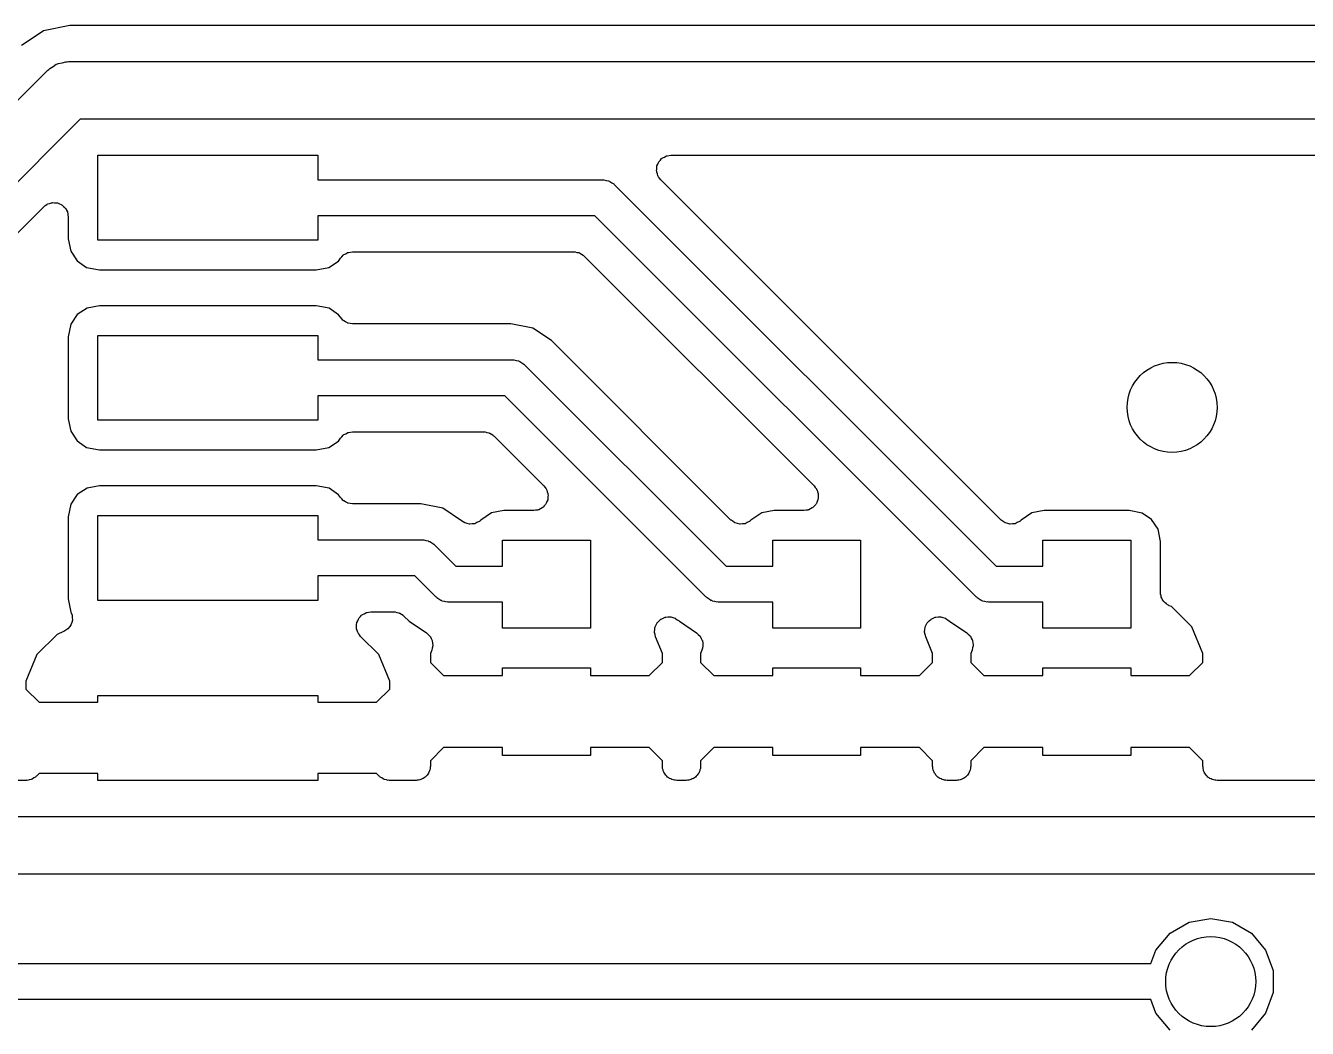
# Model space of a CAD drawing. Extents: x 25.3 to 49.5, y -85 to -25.3.
# Drawn here: x 31.17 to 40.21, y -55.26 to -48.19 of the extents above; entities that cross this region are included whole.
import ezdxf

# ---------------------------------------------------------------- set-up
doc = ezdxf.new("R2010")
doc.units = 0
doc.header["$MEASUREMENT"] = 0
doc.layers.add('BLACK', color=7, linetype='CONTINUOUS')

msp = doc.modelspace()

# ---------------------------------------------------------------- linework, layer by layer
at = {"layer": 'Black'}
for p, q in [((31.297, -48.2251), (31.2232, -48.2745)), ((31.4812, -48.1885), (31.297, -48.2251)), ((41.0792, -48.1885), (31.4812, -48.1885)), ((31.2232, -48.2745), (31.1408, -48.3295)), ((28.1586, -51.6709), (31.3275, -48.502)), ((31.3275, -48.502), (31.3348, -48.4969)), ((31.3348, -48.4969), (31.3406, -48.49)), ((31.3406, -48.49), (31.3636, -48.4768)), ((31.3636, -48.4768), (31.3853, -48.4615)), ((31.3853, -48.4615), (31.394, -48.4592)), ((31.394, -48.4592), (31.4017, -48.4548)), ((31.4017, -48.4548), (31.4279, -48.4501)), ((31.4279, -48.4501), (31.4535, -48.4433)), ((31.4535, -48.4433), (31.4624, -48.4441)), ((31.4624, -48.4441), (31.4712, -48.4425)), ((31.4712, -48.4425), (41.0892, -48.4425)), ((31.5554, -48.8489), (28.5055, -51.8988)), ((41.005, -48.8489), (31.5554, -48.8489)), ((31.6802, -49.7027), (31.6802, -49.1033)), ((31.6802, -49.1033), (33.2296, -49.1033)), ((33.2296, -49.1033), (33.2296, -49.276)), ((35.6273, -49.1662), (35.6318, -49.1537)), ((35.6318, -49.1537), (35.6347, -49.1503)), ((35.6347, -49.1503), (35.6366, -49.1462)), ((35.6366, -49.1462), (35.646, -49.1368)), ((35.646, -49.1368), (35.6545, -49.1267)), ((35.6545, -49.1267), (35.6584, -49.1244)), ((35.6584, -49.1244), (35.6615, -49.1213)), ((35.6615, -49.1213), (35.6736, -49.1157)), ((35.6736, -49.1157), (35.685, -49.109)), ((35.685, -49.109), (35.6895, -49.1082)), ((35.6895, -49.1082), (35.6935, -49.1064)), ((35.6935, -49.1064), (35.7067, -49.1052)), ((35.7067, -49.1052), (35.7198, -49.1029)), ((35.7198, -49.1029), (40.8577, -49.1029)), ((35.6186, -49.2134), (35.6197, -49.2001)), ((35.6197, -49.2177), (35.6186, -49.2134)), ((35.6197, -49.1869), (35.6213, -49.1827)), ((35.6197, -49.2001), (35.6197, -49.1869)), ((35.6197, -49.2221), (35.6197, -49.2177)), ((35.6243, -49.2346), (35.6197, -49.2221)), ((35.6213, -49.1827), (35.6217, -49.1782)), ((35.6217, -49.1782), (35.6273, -49.1662)), ((35.6277, -49.2474), (35.6243, -49.2346)), ((35.6303, -49.2511), (35.6277, -49.2474)), ((35.6318, -49.2553), (35.6303, -49.2511)), ((33.2296, -49.276), (35.2358, -49.276)), ((35.2358, -49.276), (35.2413, -49.277)), ((35.2413, -49.277), (35.2469, -49.2765)), ((35.2469, -49.2765), (35.2629, -49.2808)), ((35.2629, -49.2808), (35.2792, -49.2837)), ((35.2792, -49.2837), (35.2841, -49.2865)), ((35.2841, -49.2865), (35.2895, -49.2879)), ((35.2895, -49.2879), (35.3031, -49.2974)), ((35.3031, -49.2974), (35.3174, -49.3057)), ((35.3174, -49.3057), (35.321, -49.31)), ((35.321, -49.31), (35.3256, -49.3132)), ((35.3256, -49.3132), (38.0138, -52.0014)), ((35.6403, -49.2655), (35.6318, -49.2553)), ((35.648, -49.2763), (35.6403, -49.2655)), ((38.0477, -51.6761), (35.648, -49.2763)), ((28.7637, -51.9998), (31.2976, -49.4659)), ((31.2976, -49.4659), (31.3085, -49.4583)), ((31.3085, -49.4583), (31.3186, -49.4497)), ((31.3186, -49.4497), (31.3228, -49.4482)), ((31.3228, -49.4482), (31.3265, -49.4457)), ((31.3265, -49.4457), (31.3393, -49.4422)), ((31.3393, -49.4422), (31.3518, -49.4377)), ((31.3518, -49.4377), (31.3563, -49.4377)), ((31.3563, -49.4377), (31.3606, -49.4365)), ((31.3606, -49.4365), (31.3738, -49.4377)), ((31.3738, -49.4377), (31.3871, -49.4377)), ((31.3871, -49.4377), (31.3913, -49.4392)), ((31.3913, -49.4392), (31.3957, -49.4396)), ((31.3957, -49.4396), (31.4078, -49.4452)), ((31.4078, -49.4452), (31.4202, -49.4497)), ((31.4202, -49.4497), (31.4237, -49.4526)), ((31.4237, -49.4526), (31.4277, -49.4545)), ((31.4277, -49.4545), (31.4371, -49.4639)), ((31.4371, -49.4639), (31.4473, -49.4724)), ((31.4473, -49.4724), (31.4495, -49.4763)), ((31.4495, -49.4763), (31.4527, -49.4795)), ((31.4527, -49.4795), (31.4583, -49.4915)), ((31.4583, -49.4915), (31.4649, -49.503)), ((31.4649, -49.503), (31.4657, -49.5074)), ((31.4657, -49.5074), (31.4676, -49.5114)), ((31.4676, -49.5114), (31.4687, -49.5247)), ((31.4687, -49.5247), (31.471, -49.5377)), ((31.471, -49.5377), (31.471, -49.693)), ((35.1832, -49.53), (33.2296, -49.53)), ((33.2296, -49.53), (33.2296, -49.7027)), ((37.8714, -52.2182), (35.1832, -49.53)), ((31.471, -49.693), (31.4879, -49.7799)), ((33.2296, -49.7027), (31.6802, -49.7027)), ((31.4879, -49.7799), (31.5328, -49.8483)), ((33.4268, -49.7972), (33.439, -49.7901)), ((33.439, -49.7901), (33.4426, -49.7895)), ((33.4426, -49.7895), (33.4458, -49.7879)), ((33.4458, -49.7879), (33.4599, -49.7865)), ((33.4599, -49.7865), (33.4738, -49.784)), ((33.4738, -49.784), (35.0359, -49.784)), ((35.0359, -49.784), (35.0403, -49.7848)), ((35.0403, -49.7848), (35.0448, -49.7844)), ((35.0448, -49.7844), (35.0576, -49.7878)), ((35.0576, -49.7878), (35.0706, -49.7901)), ((35.0706, -49.7901), (35.0745, -49.7924)), ((35.0745, -49.7924), (35.0788, -49.7935)), ((35.0788, -49.7935), (35.0897, -49.8011)), ((31.5328, -49.8483), (31.6003, -49.8939)), ((33.3068, -49.895), (33.3752, -49.8501)), ((33.3752, -49.8501), (33.3896, -49.8288)), ((33.3896, -49.8288), (33.3994, -49.8186)), ((33.3994, -49.8186), (33.4085, -49.8078)), ((33.4085, -49.8078), (33.4116, -49.806)), ((33.4116, -49.806), (33.4141, -49.8034)), ((33.4141, -49.8034), (33.4268, -49.7972)), ((35.0897, -49.8011), (35.1012, -49.8078)), ((35.1012, -49.8078), (35.1041, -49.8112)), ((35.1041, -49.8112), (35.1077, -49.8138)), ((35.1077, -49.8138), (36.7299, -51.4359)), ((31.6003, -49.8939), (31.6903, -49.9119)), ((31.6903, -49.9119), (33.2198, -49.9119)), ((33.2198, -49.9119), (33.3068, -49.895)), ((31.5346, -50.2259), (31.4891, -50.2934)), ((31.603, -50.181), (31.5346, -50.2259)), ((31.69, -50.1641), (31.603, -50.181)), ((33.2195, -50.1641), (31.69, -50.1641)), ((33.3095, -50.1821), (33.2195, -50.1641)), ((33.377, -50.2277), (33.3095, -50.1821)), ((33.3891, -50.2462), (33.377, -50.2277)), ((33.3992, -50.2569), (33.3891, -50.2462)), ((31.4891, -50.2934), (31.471, -50.3834)), ((33.4087, -50.2682), (33.3992, -50.2569)), ((33.4113, -50.2697), (33.4087, -50.2682)), ((33.4133, -50.2719), (33.4113, -50.2697)), ((33.4265, -50.2785), (33.4133, -50.2719)), ((33.4393, -50.2859), (33.4265, -50.2785)), ((33.4422, -50.2864), (33.4393, -50.2859)), ((33.4448, -50.2877), (33.4422, -50.2864)), ((33.4595, -50.2894), (33.4448, -50.2877)), ((33.474, -50.292), (33.4595, -50.2894)), ((34.5908, -50.292), (33.474, -50.292)), ((34.7458, -50.3228), (34.5908, -50.292)), ((34.8773, -50.4107), (34.7458, -50.3228)), ((31.471, -50.3834), (31.471, -50.963)), ((31.6802, -50.9727), (31.6802, -50.3733)), ((31.6802, -50.3733), (33.2296, -50.3733)), ((33.2296, -50.3733), (33.2296, -50.546)), ((36.1427, -51.6761), (34.8773, -50.4107)), ((33.2296, -50.546), (34.6008, -50.546)), ((34.6008, -50.546), (34.6063, -50.547)), ((34.6063, -50.547), (34.6119, -50.5465)), ((34.6119, -50.5465), (34.6279, -50.5508)), ((34.6279, -50.5508), (34.6442, -50.5537)), ((34.6442, -50.5537), (34.6491, -50.5565)), ((34.6491, -50.5565), (34.6545, -50.5579)), ((34.6545, -50.5579), (34.6681, -50.5674)), ((34.6681, -50.5674), (34.6824, -50.5757)), ((34.6824, -50.5757), (34.686, -50.58)), ((34.686, -50.58), (34.6906, -50.5832)), ((34.6906, -50.5832), (36.1088, -52.0014)), ((34.5482, -50.8), (33.2296, -50.8)), ((33.2296, -50.8), (33.2296, -50.9727)), ((35.9664, -52.2182), (34.5482, -50.8)), ((31.471, -50.963), (31.4879, -51.0499)), ((31.4879, -51.0499), (31.5328, -51.1183)), ((33.2296, -50.9727), (31.6802, -50.9727)), ((33.4268, -51.0672), (33.439, -51.0601)), ((33.439, -51.0601), (33.4426, -51.0595)), ((33.4426, -51.0595), (33.4458, -51.0579)), ((33.4458, -51.0579), (33.4599, -51.0565)), ((33.4599, -51.0565), (33.4738, -51.054)), ((33.4738, -51.054), (34.4009, -51.054)), ((34.4009, -51.054), (34.4053, -51.0548)), ((34.4053, -51.0548), (34.4098, -51.0544)), ((34.4098, -51.0544), (34.4226, -51.0578)), ((34.4226, -51.0578), (34.4356, -51.0601)), ((34.4356, -51.0601), (34.4395, -51.0624)), ((31.5328, -51.1183), (31.6003, -51.1638)), ((33.3068, -51.165), (33.3752, -51.1201)), ((33.3752, -51.1201), (33.3896, -51.0988)), ((33.3896, -51.0988), (33.3994, -51.0886)), ((33.3994, -51.0886), (33.4085, -51.0778)), ((33.4085, -51.0778), (33.4116, -51.076)), ((33.4116, -51.076), (33.4141, -51.0734)), ((33.4141, -51.0734), (33.4268, -51.0672)), ((34.4395, -51.0624), (34.4438, -51.0635)), ((34.4438, -51.0635), (34.4547, -51.0711)), ((34.4547, -51.0711), (34.4662, -51.0778)), ((34.4662, -51.0778), (34.4691, -51.0812)), ((34.4691, -51.0812), (34.4727, -51.0838)), ((34.4727, -51.0838), (34.8249, -51.4359)), ((31.6003, -51.1638), (31.6903, -51.1819)), ((31.6903, -51.1819), (33.2198, -51.1819)), ((33.2198, -51.1819), (33.3068, -51.165)), ((31.5346, -51.4959), (31.4891, -51.5634)), ((31.603, -51.451), (31.5346, -51.4959)), ((31.69, -51.4341), (31.603, -51.451)), ((33.2195, -51.4341), (31.69, -51.4341)), ((33.3095, -51.4521), (33.2195, -51.4341)), ((33.377, -51.4977), (33.3095, -51.4521)), ((33.3891, -51.5162), (33.377, -51.4977)), ((34.8249, -51.4359), (34.8325, -51.4468)), ((34.8325, -51.4468), (34.8411, -51.457)), ((34.8411, -51.457), (34.8426, -51.4612)), ((34.8426, -51.4612), (34.8451, -51.4648)), ((34.8451, -51.4648), (34.8486, -51.4777)), ((34.8486, -51.4777), (34.8531, -51.4901)), ((34.8531, -51.4901), (34.8531, -51.4946)), ((34.8531, -51.4946), (34.8543, -51.4989)), ((34.8543, -51.4989), (34.8531, -51.5121)), ((34.8531, -51.5121), (34.8531, -51.5254)), ((36.7299, -51.4359), (36.7375, -51.4468)), ((36.7375, -51.4468), (36.7461, -51.457)), ((36.7461, -51.457), (36.7476, -51.4612)), ((36.7476, -51.4612), (36.7501, -51.4648)), ((36.7501, -51.4648), (36.7536, -51.4777)), ((36.7536, -51.4777), (36.7581, -51.4901)), ((36.7581, -51.4901), (36.7581, -51.4946)), ((36.7581, -51.4946), (36.7593, -51.4989)), ((36.7593, -51.4989), (36.7581, -51.5121)), ((36.7581, -51.5121), (36.7581, -51.5254)), ((31.4891, -51.5634), (31.471, -51.6534)), ((33.3992, -51.5269), (33.3891, -51.5162)), ((33.4087, -51.5382), (33.3992, -51.5269)), ((33.4113, -51.5397), (33.4087, -51.5382)), ((33.4133, -51.5419), (33.4113, -51.5397)), ((33.4265, -51.5485), (33.4133, -51.5419)), ((33.4393, -51.5559), (33.4265, -51.5485)), ((33.4422, -51.5564), (33.4393, -51.5559)), ((33.4448, -51.5577), (33.4422, -51.5564)), ((33.4595, -51.5594), (33.4448, -51.5577)), ((33.474, -51.562), (33.4595, -51.5594)), ((33.9558, -51.562), (33.474, -51.562)), ((34.1108, -51.5928), (33.9558, -51.562)), ((34.2506, -51.6862), (34.1108, -51.5928)), ((34.7834, -51.604), (34.7794, -51.6059)), ((34.7878, -51.6032), (34.7834, -51.604)), ((34.7993, -51.5966), (34.7878, -51.6032)), ((34.8113, -51.591), (34.7993, -51.5966)), ((34.8145, -51.5878), (34.8113, -51.591)), ((34.8184, -51.5856), (34.8145, -51.5878)), ((34.8269, -51.5754), (34.8184, -51.5856)), ((34.8363, -51.566), (34.8269, -51.5754)), ((34.8382, -51.562), (34.8363, -51.566)), ((34.8411, -51.5586), (34.8382, -51.562)), ((34.8456, -51.5461), (34.8411, -51.5586)), ((34.8512, -51.5341), (34.8456, -51.5461)), ((34.8516, -51.5296), (34.8512, -51.5341)), ((34.8531, -51.5254), (34.8516, -51.5296)), ((36.6884, -51.604), (36.6844, -51.6059)), ((36.6928, -51.6032), (36.6884, -51.604)), ((36.7043, -51.5966), (36.6928, -51.6032)), ((36.7163, -51.591), (36.7043, -51.5966)), ((36.7195, -51.5878), (36.7163, -51.591)), ((36.7234, -51.5856), (36.7195, -51.5878)), ((36.7319, -51.5754), (36.7234, -51.5856)), ((36.7413, -51.566), (36.7319, -51.5754)), ((36.7432, -51.562), (36.7413, -51.566)), ((36.7461, -51.5586), (36.7432, -51.562)), ((36.7506, -51.5461), (36.7461, -51.5586)), ((36.7562, -51.5341), (36.7506, -51.5461)), ((36.7566, -51.5296), (36.7562, -51.5341)), ((36.7581, -51.5254), (36.7566, -51.5296)), ((31.471, -51.6534), (31.471, -52.233)), ((31.6802, -52.2427), (31.6802, -51.6433)), ((31.6802, -51.6433), (33.2296, -51.6433)), ((33.2296, -51.6433), (33.2296, -51.816)), ((34.2549, -51.6881), (34.2506, -51.6862)), ((34.2666, -51.6963), (34.2549, -51.6881)), ((34.3526, -51.6946), (34.3375, -51.7019)), ((34.3678, -51.6875), (34.3526, -51.6946)), ((34.3684, -51.6869), (34.3678, -51.6875)), ((34.3692, -51.6865), (34.3684, -51.6869)), ((34.3789, -51.6764), (34.3692, -51.6865)), ((34.4553, -51.6262), (34.3789, -51.6764)), ((34.5423, -51.6094), (34.4553, -51.6262)), ((34.7531, -51.6094), (34.5423, -51.6094)), ((34.7661, -51.6071), (34.7531, -51.6094)), ((34.7794, -51.6059), (34.7661, -51.6071)), ((36.1434, -51.6766), (36.1427, -51.6761)), ((36.1439, -51.6773), (36.1434, -51.6766)), ((36.1578, -51.6867), (36.1439, -51.6773)), ((36.1716, -51.6963), (36.1578, -51.6867)), ((36.2576, -51.6946), (36.2425, -51.7019)), ((36.2728, -51.6875), (36.2576, -51.6946)), ((36.2734, -51.6869), (36.2728, -51.6875)), ((36.2742, -51.6865), (36.2734, -51.6869)), ((36.2839, -51.6764), (36.2742, -51.6865)), ((36.3603, -51.6262), (36.2839, -51.6764)), ((36.4473, -51.6094), (36.3603, -51.6262)), ((36.6581, -51.6094), (36.4473, -51.6094)), ((36.6711, -51.6071), (36.6581, -51.6094)), ((36.6844, -51.6059), (36.6711, -51.6071)), ((38.0484, -51.6766), (38.0477, -51.6761)), ((38.0489, -51.6773), (38.0484, -51.6766)), ((38.0628, -51.6867), (38.0489, -51.6773)), ((38.0766, -51.6963), (38.0628, -51.6867)), ((38.1626, -51.6946), (38.1475, -51.7019)), ((38.1778, -51.6875), (38.1626, -51.6946)), ((38.1784, -51.6868), (38.1778, -51.6875)), ((38.1792, -51.6865), (38.1784, -51.6868)), ((38.1889, -51.6764), (38.1792, -51.6865)), ((38.2653, -51.6262), (38.1889, -51.6764)), ((38.3523, -51.6094), (38.2653, -51.6262)), ((38.9522, -51.6094), (38.3523, -51.6094)), ((39.0422, -51.6274), (38.9522, -51.6094)), ((39.1097, -51.673), (39.0422, -51.6274)), ((39.1546, -51.7413), (39.1097, -51.673)), ((34.2675, -51.6966), (34.2666, -51.6963)), ((34.2682, -51.697), (34.2675, -51.6966)), ((34.2844, -51.7011), (34.2682, -51.697)), ((34.3007, -51.7055), (34.2844, -51.7011)), ((34.3016, -51.7054), (34.3007, -51.7055)), ((34.3024, -51.7056), (34.3016, -51.7054)), ((34.3191, -51.7038), (34.3024, -51.7056)), ((34.3358, -51.7024), (34.3191, -51.7038)), ((34.3366, -51.702), (34.3358, -51.7024)), ((34.3375, -51.7019), (34.3366, -51.702)), ((36.1725, -51.6966), (36.1716, -51.6963)), ((36.1732, -51.697), (36.1725, -51.6966)), ((36.1895, -51.7011), (36.1732, -51.697)), ((36.2057, -51.7055), (36.1895, -51.7011)), ((36.2066, -51.7054), (36.2057, -51.7055)), ((36.2074, -51.7056), (36.2066, -51.7054)), ((36.2241, -51.7038), (36.2074, -51.7056)), ((36.2408, -51.7024), (36.2241, -51.7038)), ((36.2416, -51.702), (36.2408, -51.7024)), ((36.2425, -51.7019), (36.2416, -51.702)), ((38.0775, -51.6966), (38.0766, -51.6963)), ((38.0782, -51.697), (38.0775, -51.6966)), ((38.0945, -51.7011), (38.0782, -51.697)), ((38.1107, -51.7055), (38.0945, -51.7011)), ((38.1116, -51.7054), (38.1107, -51.7055)), ((38.1124, -51.7056), (38.1116, -51.7054)), ((38.1291, -51.7038), (38.1124, -51.7056)), ((38.1458, -51.7024), (38.1291, -51.7038)), ((38.1466, -51.702), (38.1458, -51.7024)), ((38.1475, -51.7019), (38.1466, -51.702)), ((39.1715, -51.8283), (39.1546, -51.7413)), ((33.2296, -51.816), (33.9658, -51.816)), ((33.9658, -51.816), (33.9713, -51.817)), ((33.9713, -51.817), (33.9769, -51.8165)), ((33.9769, -51.8165), (33.9929, -51.8208)), ((33.9929, -51.8208), (34.0092, -51.8237)), ((34.0092, -51.8237), (34.0141, -51.8265)), ((34.0141, -51.8265), (34.0195, -51.8279)), ((34.0195, -51.8279), (34.0331, -51.8374)), ((34.0331, -51.8374), (34.0474, -51.8457)), ((34.0474, -51.8457), (34.051, -51.85)), ((34.051, -51.85), (34.0556, -51.8532)), ((34.0556, -51.8532), (34.2038, -52.0014)), ((34.5325, -52.0014), (34.5325, -51.8185)), ((34.5325, -51.8185), (35.1523, -51.8185)), ((35.1523, -51.8185), (35.1523, -52.4383)), ((36.4375, -52.0014), (36.4375, -51.8185)), ((36.4375, -51.8185), (37.0573, -51.8185)), ((37.0573, -51.8185), (37.0573, -52.4383)), ((38.3425, -52.0014), (38.3425, -51.8185)), ((38.3425, -51.8185), (38.9623, -51.8185)), ((38.9623, -51.8185), (38.9623, -52.4383)), ((39.1715, -52.1866), (39.1715, -51.8283)), ((34.2038, -52.0014), (34.5325, -52.0014)), ((36.1088, -52.0014), (36.4375, -52.0014)), ((38.0138, -52.0014), (38.3425, -52.0014)), ((33.9132, -52.07), (33.2296, -52.07)), ((33.2296, -52.07), (33.2296, -52.2427)), ((34.0614, -52.2182), (33.9132, -52.07)), ((31.471, -52.233), (31.4889, -52.3251)), ((34.066, -52.2214), (34.0614, -52.2182)), ((34.0696, -52.2257), (34.066, -52.2214)), ((34.0839, -52.234), (34.0696, -52.2257)), ((34.0975, -52.2435), (34.0839, -52.234)), ((35.971, -52.2214), (35.9664, -52.2182)), ((35.9746, -52.2257), (35.971, -52.2214)), ((35.9889, -52.234), (35.9746, -52.2257)), ((36.0025, -52.2435), (35.9889, -52.234)), ((37.876, -52.2214), (37.8714, -52.2182)), ((37.8796, -52.2257), (37.876, -52.2214)), ((37.8939, -52.234), (37.8796, -52.2257)), ((37.9075, -52.2435), (37.8939, -52.234)), ((39.1726, -52.1932), (39.1715, -52.1866)), ((39.1723, -52.1999), (39.1726, -52.1932)), ((39.1757, -52.2104), (39.1723, -52.1999)), ((39.1776, -52.2213), (39.1757, -52.2104)), ((39.1809, -52.2271), (39.1776, -52.2213)), ((39.1829, -52.2335), (39.1809, -52.2271)), ((39.1897, -52.2423), (39.1829, -52.2335)), ((31.4889, -52.3251), (31.4913, -52.3309)), ((33.2296, -52.2427), (31.6802, -52.2427)), ((33.5777, -52.3275), (33.5909, -52.3263)), ((33.5909, -52.3263), (33.604, -52.324)), ((33.604, -52.324), (33.7659, -52.324)), ((33.7659, -52.324), (33.7703, -52.3248)), ((33.7703, -52.3248), (33.7748, -52.3244)), ((33.7748, -52.3244), (33.7876, -52.3278)), ((34.1029, -52.2449), (34.0975, -52.2435)), ((34.1078, -52.2477), (34.1029, -52.2449)), ((34.1241, -52.2506), (34.1078, -52.2477)), ((34.1401, -52.2549), (34.1241, -52.2506)), ((34.1457, -52.2544), (34.1401, -52.2549)), ((34.1512, -52.2554), (34.1457, -52.2544)), ((34.5325, -52.2554), (34.1512, -52.2554)), ((34.5325, -52.4383), (34.5325, -52.2554)), ((36.0079, -52.2449), (36.0025, -52.2435)), ((36.0128, -52.2477), (36.0079, -52.2449)), ((36.0291, -52.2506), (36.0128, -52.2477)), ((36.0451, -52.2549), (36.0291, -52.2506)), ((36.0507, -52.2544), (36.0451, -52.2549)), ((36.0562, -52.2554), (36.0507, -52.2544)), ((36.4375, -52.2554), (36.0562, -52.2554)), ((36.4375, -52.4383), (36.4375, -52.2554)), ((37.9129, -52.2449), (37.9075, -52.2435)), ((37.9178, -52.2477), (37.9129, -52.2449)), ((37.9341, -52.2506), (37.9178, -52.2477)), ((37.9501, -52.2549), (37.9341, -52.2506)), ((37.9557, -52.2544), (37.9501, -52.2549)), ((37.9612, -52.2554), (37.9557, -52.2544)), ((38.3425, -52.2554), (37.9612, -52.2554)), ((38.3425, -52.4383), (38.3425, -52.2554)), ((39.1952, -52.2519), (39.1897, -52.2423)), ((39.2003, -52.2562), (39.1952, -52.2519)), ((39.2044, -52.2615), (39.2003, -52.2562)), ((39.2138, -52.2675), (39.2044, -52.2615)), ((39.2223, -52.2746), (39.2138, -52.2675)), ((39.2285, -52.2769), (39.2223, -52.2746)), ((39.2342, -52.2805), (39.2285, -52.2769)), ((39.25, -52.287), (39.2342, -52.2805)), ((39.3929, -52.4299), (39.25, -52.287)), ((31.4893, -52.4168), (31.479, -52.4302)), ((31.4895, -52.4161), (31.4893, -52.4168)), ((31.4899, -52.4155), (31.4895, -52.4161)), ((31.4948, -52.3992), (31.4899, -52.4155)), ((31.4913, -52.3309), (31.498, -52.3465)), ((31.4999, -52.3831), (31.4948, -52.3992)), ((31.498, -52.3465), (31.4981, -52.3472)), ((31.4981, -52.3472), (31.4983, -52.3479)), ((31.4983, -52.3479), (31.4991, -52.3648)), ((31.4991, -52.3648), (31.5001, -52.3817)), ((31.5001, -52.3817), (31.4999, -52.3824)), ((31.4999, -52.3824), (31.4999, -52.3831)), ((33.504, -52.408), (33.5055, -52.4038)), ((33.504, -52.4212), (33.504, -52.408)), ((33.5055, -52.4038), (33.5059, -52.3993)), ((33.5059, -52.3993), (33.5115, -52.3873)), ((33.5115, -52.3873), (33.516, -52.3748)), ((33.516, -52.3748), (33.5189, -52.3714)), ((33.5189, -52.3714), (33.5208, -52.3673)), ((33.5208, -52.3673), (33.5302, -52.3579)), ((33.5302, -52.3579), (33.5387, -52.3478)), ((33.5387, -52.3478), (33.5426, -52.3455)), ((33.5426, -52.3455), (33.5457, -52.3424)), ((33.5457, -52.3424), (33.5578, -52.3368)), ((33.5578, -52.3368), (33.5693, -52.3301)), ((33.5693, -52.3301), (33.5737, -52.3293)), ((33.5737, -52.3293), (33.5777, -52.3275)), ((33.7876, -52.3278), (33.8006, -52.3301)), ((33.8006, -52.3301), (33.8045, -52.3324)), ((33.8045, -52.3324), (33.8088, -52.3335)), ((33.8088, -52.3335), (33.8197, -52.3411)), ((33.8197, -52.3411), (33.8312, -52.3478)), ((33.8312, -52.3478), (33.8341, -52.3512)), ((33.8341, -52.3512), (33.8377, -52.3538)), ((33.8377, -52.3538), (33.8747, -52.3907)), ((33.8747, -52.3907), (33.996, -52.4718)), ((35.6085, -52.4296), (35.6156, -52.4158)), ((35.6156, -52.4158), (35.6222, -52.4018)), ((35.6222, -52.4018), (35.6238, -52.4002)), ((35.6238, -52.4002), (35.6248, -52.3983)), ((35.6248, -52.3983), (35.6362, -52.3878)), ((35.6362, -52.3878), (35.6471, -52.3769)), ((35.6471, -52.3769), (35.6492, -52.3759)), ((35.6492, -52.3759), (35.6508, -52.3744)), ((35.6508, -52.3744), (35.6651, -52.3685)), ((35.6651, -52.3685), (35.6791, -52.362)), ((35.6791, -52.362), (35.6813, -52.3618)), ((35.6813, -52.3618), (35.6834, -52.3609)), ((35.6834, -52.3609), (35.6989, -52.3602)), ((35.6989, -52.3602), (35.7143, -52.3589)), ((35.7143, -52.3589), (35.7164, -52.3595)), ((35.7164, -52.3595), (35.7187, -52.3594)), ((35.7187, -52.3594), (35.7334, -52.364)), ((35.7334, -52.364), (35.7483, -52.368)), ((35.7483, -52.368), (35.7502, -52.3693)), ((35.7502, -52.3693), (35.7523, -52.37)), ((35.7523, -52.37), (35.7646, -52.3794)), ((35.7646, -52.3794), (35.7772, -52.3883)), ((35.7772, -52.3883), (35.7797, -52.3907)), ((35.7797, -52.3907), (35.901, -52.4718)), ((37.5135, -52.4296), (37.5206, -52.4158)), ((37.5206, -52.4158), (37.5272, -52.4018)), ((37.5272, -52.4018), (37.5288, -52.4002)), ((37.5288, -52.4002), (37.5298, -52.3983)), ((37.5298, -52.3983), (37.5412, -52.3878)), ((37.5412, -52.3878), (37.5521, -52.3769)), ((37.5521, -52.3769), (37.5542, -52.3759)), ((37.5542, -52.3759), (37.5558, -52.3744)), ((37.5558, -52.3744), (37.5701, -52.3685)), ((37.5701, -52.3685), (37.5841, -52.362)), ((37.5841, -52.362), (37.5863, -52.3618)), ((37.5863, -52.3618), (37.5884, -52.3609)), ((37.5884, -52.3609), (37.6039, -52.3602)), ((37.6039, -52.3602), (37.6193, -52.3589)), ((37.6193, -52.3589), (37.6214, -52.3595)), ((37.6214, -52.3595), (37.6237, -52.3594)), ((37.6237, -52.3594), (37.6384, -52.364)), ((37.6384, -52.364), (37.6533, -52.368)), ((37.6533, -52.368), (37.6552, -52.3693)), ((37.6552, -52.3693), (37.6573, -52.37)), ((37.6573, -52.37), (37.6696, -52.3794)), ((37.6696, -52.3794), (37.6822, -52.3883)), ((37.6822, -52.3883), (37.6847, -52.3907)), ((37.6847, -52.3907), (37.806, -52.4718)), ((31.3924, -52.4826), (31.2495, -52.6255)), ((31.438, -52.4637), (31.3924, -52.4826)), ((31.4386, -52.4633), (31.438, -52.4637)), ((31.4393, -52.4632), (31.4386, -52.4633)), ((31.4534, -52.4539), (31.4393, -52.4632)), ((31.4678, -52.4448), (31.4534, -52.4539)), ((31.4682, -52.4442), (31.4678, -52.4448)), ((31.4688, -52.4438), (31.4682, -52.4442)), ((31.479, -52.4302), (31.4688, -52.4438)), ((33.5028, -52.4345), (33.504, -52.4212)), ((33.504, -52.4388), (33.5028, -52.4345)), ((33.504, -52.4432), (33.504, -52.4388)), ((33.5085, -52.4557), (33.504, -52.4432)), ((33.5119, -52.4685), (33.5085, -52.4557)), ((33.5145, -52.4722), (33.5119, -52.4685)), ((33.516, -52.4764), (33.5145, -52.4722)), ((33.5246, -52.4866), (33.516, -52.4764)), ((33.5322, -52.4974), (33.5246, -52.4866)), ((33.6603, -52.6255), (33.5322, -52.4974)), ((33.996, -52.4718), (34.008, -52.4832)), ((34.008, -52.4832), (34.0202, -52.4944)), ((34.0202, -52.4944), (34.0207, -52.4954)), ((34.0207, -52.4954), (34.0215, -52.4962)), ((34.0215, -52.4962), (34.0288, -52.511)), ((35.1523, -52.4383), (34.5325, -52.4383)), ((35.6039, -52.4645), (35.6059, -52.4492)), ((35.6044, -52.4667), (35.6039, -52.4645)), ((35.6042, -52.469), (35.6044, -52.4667)), ((35.6082, -52.4839), (35.6042, -52.469)), ((35.6059, -52.4492), (35.6073, -52.4338)), ((35.6073, -52.4338), (35.6082, -52.4318)), ((35.6082, -52.4318), (35.6085, -52.4296)), ((35.6115, -52.499), (35.6082, -52.4839)), ((35.6603, -52.6167), (35.6115, -52.499)), ((35.901, -52.4718), (35.913, -52.4832)), ((35.913, -52.4832), (35.9252, -52.4944)), ((35.9252, -52.4944), (35.9257, -52.4954)), ((35.9257, -52.4954), (35.9265, -52.4962)), ((35.9265, -52.4962), (35.9338, -52.511)), ((37.0573, -52.4383), (36.4375, -52.4383)), ((37.5089, -52.4645), (37.5109, -52.4492)), ((37.5094, -52.4667), (37.5089, -52.4645)), ((37.5092, -52.469), (37.5094, -52.4667)), ((37.5132, -52.4839), (37.5092, -52.469)), ((37.5109, -52.4492), (37.5123, -52.4338)), ((37.5123, -52.4338), (37.5132, -52.4318)), ((37.5132, -52.4318), (37.5135, -52.4296)), ((37.5165, -52.499), (37.5132, -52.4839)), ((37.5653, -52.6167), (37.5165, -52.499)), ((37.806, -52.4718), (37.8164, -52.4817)), ((37.8164, -52.4817), (37.8274, -52.4909)), ((37.8274, -52.4909), (37.8285, -52.4929)), ((37.8285, -52.4929), (37.8302, -52.4944)), ((37.8302, -52.4944), (37.8307, -52.4954)), ((37.8307, -52.4954), (37.8315, -52.4962)), ((37.8315, -52.4962), (37.8379, -52.5091)), ((38.9623, -52.4383), (38.3425, -52.4383)), ((39.4703, -52.6167), (39.3929, -52.4299)), ((34.0334, -52.5951), (34.0245, -52.6167)), ((34.0288, -52.511), (34.0365, -52.5257)), ((34.037, -52.579), (34.0334, -52.5951)), ((34.0365, -52.5257), (34.0366, -52.5268)), ((34.0366, -52.5268), (34.0371, -52.5278)), ((34.0409, -52.5629), (34.037, -52.579)), ((34.0371, -52.5278), (34.0389, -52.5443)), ((34.0389, -52.5443), (34.0411, -52.5607)), ((34.0411, -52.5607), (34.0408, -52.5618)), ((34.0408, -52.5618), (34.0409, -52.5629)), ((35.9384, -52.5951), (35.9295, -52.6167)), ((35.9338, -52.511), (35.9415, -52.5257)), ((35.942, -52.579), (35.9384, -52.5951)), ((35.9415, -52.5257), (35.9416, -52.5268)), ((35.9416, -52.5268), (35.9421, -52.5278)), ((35.9459, -52.5629), (35.942, -52.579)), ((35.9421, -52.5278), (35.9439, -52.5443)), ((35.9439, -52.5443), (35.9461, -52.5607)), ((35.9461, -52.5607), (35.9458, -52.5618)), ((35.9458, -52.5618), (35.9459, -52.5629)), ((37.8434, -52.5951), (37.8345, -52.6167)), ((37.8379, -52.5091), (37.845, -52.5215)), ((37.8439, -52.5929), (37.8434, -52.5951)), ((37.845, -52.591), (37.8439, -52.5929)), ((37.845, -52.5215), (37.8454, -52.5237)), ((37.8475, -52.5768), (37.845, -52.591)), ((37.8454, -52.5237), (37.8465, -52.5257)), ((37.8465, -52.5257), (37.8466, -52.5268)), ((37.8466, -52.5268), (37.8471, -52.5278)), ((37.8471, -52.5278), (37.8487, -52.5421)), ((37.8509, -52.5629), (37.8475, -52.5768)), ((37.8487, -52.5421), (37.8512, -52.5563)), ((37.8512, -52.5563), (37.8508, -52.5585)), ((37.8508, -52.5585), (37.8511, -52.5607)), ((37.8511, -52.5607), (37.8508, -52.5618)), ((37.8508, -52.5618), (37.8509, -52.5629)), ((37.8512, -52.5563), (37.8512, -52.5563)), ((31.2495, -52.6255), (31.1722, -52.8122)), ((33.7376, -52.8122), (33.6603, -52.6255)), ((34.0245, -52.6167), (34.0245, -52.6807)), ((34.0245, -52.6807), (34.1174, -52.7736)), ((35.5674, -52.7736), (35.6603, -52.6807)), ((35.6603, -52.6807), (35.6603, -52.6167)), ((35.9295, -52.6167), (35.9295, -52.6807)), ((35.9295, -52.6807), (36.0224, -52.7736)), ((37.4724, -52.7736), (37.5653, -52.6807)), ((37.5653, -52.6807), (37.5653, -52.6167)), ((37.8345, -52.6167), (37.8345, -52.6807)), ((37.8345, -52.6807), (37.9274, -52.7736)), ((39.3774, -52.7736), (39.4703, -52.6807)), ((39.4703, -52.6807), (39.4703, -52.6167)), ((34.1174, -52.7736), (34.5325, -52.7736)), ((34.5325, -52.7736), (34.5325, -52.7177)), ((34.5325, -52.7177), (35.1523, -52.7177)), ((35.1523, -52.7177), (35.1523, -52.7736)), ((35.1523, -52.7736), (35.5674, -52.7736)), ((36.0224, -52.7736), (36.4375, -52.7736)), ((36.4375, -52.7736), (36.4375, -52.7177)), ((36.4375, -52.7177), (37.0573, -52.7177)), ((37.0573, -52.7177), (37.0573, -52.7736)), ((37.0573, -52.7736), (37.4724, -52.7736)), ((37.9274, -52.7736), (38.3425, -52.7736)), ((38.3425, -52.7736), (38.3425, -52.7177)), ((38.3425, -52.7177), (38.9623, -52.7177)), ((38.9623, -52.7177), (38.9623, -52.7736)), ((38.9623, -52.7736), (39.3774, -52.7736)), ((31.1722, -52.8122), (31.1722, -52.8687)), ((31.1722, -52.8687), (31.2651, -52.9615)), ((33.6447, -52.9615), (33.7376, -52.8687)), ((33.7376, -52.8687), (33.7376, -52.8122)), ((31.6802, -52.9615), (31.6802, -52.9133)), ((31.6802, -52.9133), (33.2296, -52.9133)), ((33.2296, -52.9133), (33.2296, -52.9615)), ((31.2651, -52.9615), (31.6802, -52.9615)), ((33.2296, -52.9615), (33.6447, -52.9615)), ((34.1174, -53.2816), (34.0245, -53.3745)), ((34.5325, -53.2816), (34.1174, -53.2816)), ((34.5325, -53.3375), (34.5325, -53.2816)), ((35.5674, -53.2816), (35.1523, -53.2816)), ((35.1523, -53.2816), (35.1523, -53.3375)), ((35.6603, -53.3745), (35.5674, -53.2816)), ((36.0224, -53.2816), (35.9295, -53.3745)), ((36.4375, -53.2816), (36.0224, -53.2816)), ((36.4375, -53.3375), (36.4375, -53.2816)), ((37.4724, -53.2816), (37.0573, -53.2816)), ((37.0573, -53.2816), (37.0573, -53.3375)), ((37.5653, -53.3745), (37.4724, -53.2816)), ((37.9274, -53.2816), (37.8345, -53.3745)), ((38.3425, -53.2816), (37.9274, -53.2816)), ((38.3425, -53.3375), (38.3425, -53.2816)), ((39.3774, -53.2816), (38.9623, -53.2816)), ((38.9623, -53.2816), (38.9623, -53.3375)), ((39.4703, -53.3745), (39.3774, -53.2816)), ((34.0245, -53.4115), (34.023, -53.4203)), ((34.0245, -53.3745), (34.0245, -53.4115)), ((35.1523, -53.3375), (34.5325, -53.3375)), ((35.6603, -53.4115), (35.6603, -53.3745)), ((35.6618, -53.4203), (35.6603, -53.4115)), ((35.9295, -53.4115), (35.928, -53.4203)), ((35.9295, -53.3745), (35.9295, -53.4115)), ((37.0573, -53.3375), (36.4375, -53.3375)), ((37.5653, -53.4115), (37.5653, -53.3745)), ((37.5668, -53.4203), (37.5653, -53.4115)), ((37.8345, -53.4115), (37.833, -53.4203)), ((37.8345, -53.3745), (37.8345, -53.4115)), ((38.9623, -53.3375), (38.3425, -53.3375)), ((39.4703, -53.4115), (39.4703, -53.3745)), ((39.4718, -53.4203), (39.4703, -53.4115)), ((31.2282, -53.496), (31.2173, -53.5036)), ((31.2397, -53.4893), (31.2282, -53.496)), ((31.2425, -53.4859), (31.2397, -53.4893)), ((31.2462, -53.4833), (31.2425, -53.4859)), ((31.2651, -53.4645), (31.2462, -53.4833)), ((31.6802, -53.4645), (31.2651, -53.4645)), ((31.6802, -53.5127), (31.6802, -53.4645)), ((33.6447, -53.4645), (33.2296, -53.4645)), ((33.2296, -53.4645), (33.2296, -53.5127)), ((33.6636, -53.4833), (33.6447, -53.4645)), ((33.6673, -53.4859), (33.6636, -53.4833)), ((33.6701, -53.4893), (33.6673, -53.4859)), ((33.6816, -53.496), (33.6701, -53.4893)), ((33.6925, -53.5036), (33.6816, -53.496)), ((33.9737, -53.4995), (33.9654, -53.5025)), ((33.9805, -53.4938), (33.9737, -53.4995)), ((33.9882, -53.4893), (33.9805, -53.4938)), ((33.9939, -53.4825), (33.9882, -53.4893)), ((34.0007, -53.4768), (33.9939, -53.4825)), ((34.0052, -53.4691), (34.0007, -53.4768)), ((34.0109, -53.4623), (34.0052, -53.4691)), ((34.0139, -53.4539), (34.0109, -53.4623)), ((34.0184, -53.4462), (34.0139, -53.4539)), ((34.0199, -53.4375), (34.0184, -53.4462)), ((34.023, -53.4291), (34.0199, -53.4375)), ((34.023, -53.4203), (34.023, -53.4291)), ((35.6618, -53.4291), (35.6618, -53.4203)), ((35.6649, -53.4375), (35.6618, -53.4291)), ((35.6664, -53.4462), (35.6649, -53.4375)), ((35.6709, -53.4539), (35.6664, -53.4462)), ((35.6739, -53.4623), (35.6709, -53.4539)), ((35.6796, -53.4691), (35.6739, -53.4623)), ((35.684, -53.4768), (35.6796, -53.4691)), ((35.6909, -53.4825), (35.684, -53.4768)), ((35.6966, -53.4893), (35.6909, -53.4825)), ((35.7043, -53.4938), (35.6966, -53.4893)), ((35.7111, -53.4995), (35.7043, -53.4938)), ((35.7194, -53.5025), (35.7111, -53.4995)), ((35.8787, -53.4995), (35.8704, -53.5025)), ((35.8855, -53.4938), (35.8787, -53.4995)), ((35.8932, -53.4893), (35.8855, -53.4938)), ((35.8989, -53.4825), (35.8932, -53.4893)), ((35.9057, -53.4768), (35.8989, -53.4825)), ((35.9102, -53.4691), (35.9057, -53.4768)), ((35.9159, -53.4623), (35.9102, -53.4691)), ((35.9189, -53.4539), (35.9159, -53.4623)), ((35.9234, -53.4462), (35.9189, -53.4539)), ((35.9249, -53.4375), (35.9234, -53.4462)), ((35.928, -53.4291), (35.9249, -53.4375)), ((35.928, -53.4203), (35.928, -53.4291)), ((37.5668, -53.4291), (37.5668, -53.4203)), ((37.5699, -53.4375), (37.5668, -53.4291)), ((37.5714, -53.4462), (37.5699, -53.4375)), ((37.5759, -53.4539), (37.5714, -53.4462)), ((37.5789, -53.4623), (37.5759, -53.4539)), ((37.5846, -53.4691), (37.5789, -53.4623)), ((37.5891, -53.4768), (37.5846, -53.4691)), ((37.5959, -53.4825), (37.5891, -53.4768)), ((37.6016, -53.4893), (37.5959, -53.4825)), ((37.6093, -53.4938), (37.6016, -53.4893)), ((37.6161, -53.4995), (37.6093, -53.4938)), ((37.6244, -53.5025), (37.6161, -53.4995)), ((37.7837, -53.4995), (37.7754, -53.5025)), ((37.7905, -53.4938), (37.7837, -53.4995)), ((37.7982, -53.4893), (37.7905, -53.4938)), ((37.8039, -53.4825), (37.7982, -53.4893)), ((37.8107, -53.4768), (37.8039, -53.4825)), ((37.8152, -53.4691), (37.8107, -53.4768)), ((37.8209, -53.4623), (37.8152, -53.4691)), ((37.8239, -53.4539), (37.8209, -53.4623)), ((37.8284, -53.4462), (37.8239, -53.4539)), ((37.8299, -53.4375), (37.8284, -53.4462)), ((37.833, -53.4291), (37.8299, -53.4375)), ((37.833, -53.4203), (37.833, -53.4291)), ((39.4718, -53.4291), (39.4718, -53.4203)), ((39.4749, -53.4375), (39.4718, -53.4291)), ((39.4764, -53.4462), (39.4749, -53.4375)), ((39.4809, -53.4539), (39.4764, -53.4462)), ((39.4839, -53.4623), (39.4809, -53.4539)), ((39.4896, -53.4691), (39.4839, -53.4623)), ((39.4941, -53.4768), (39.4896, -53.4691)), ((39.5009, -53.4825), (39.4941, -53.4768)), ((39.5066, -53.4893), (39.5009, -53.4825)), ((39.5143, -53.4938), (39.5066, -53.4893)), ((39.5211, -53.4995), (39.5143, -53.4938)), ((39.5294, -53.5025), (39.5211, -53.4995)), ((31.1744, -53.5131), (29.2911, -53.5131)), ((31.1788, -53.5123), (31.1744, -53.5131)), ((31.1832, -53.5127), (31.1788, -53.5123)), ((31.196, -53.5093), (31.1832, -53.5127)), ((31.2091, -53.507), (31.196, -53.5093)), ((31.213, -53.5047), (31.2091, -53.507)), ((31.2173, -53.5036), (31.213, -53.5047)), ((33.2296, -53.5127), (31.6802, -53.5127)), ((33.6968, -53.5047), (33.6925, -53.5036)), ((33.7007, -53.507), (33.6968, -53.5047)), ((33.7138, -53.5093), (33.7007, -53.507)), ((33.7266, -53.5127), (33.7138, -53.5093)), ((33.731, -53.5123), (33.7266, -53.5127)), ((33.7354, -53.5131), (33.731, -53.5123)), ((33.9229, -53.5131), (33.7354, -53.5131)), ((33.9317, -53.5116), (33.9229, -53.5131)), ((33.9406, -53.5116), (33.9317, -53.5116)), ((33.9489, -53.5085), (33.9406, -53.5116)), ((33.9577, -53.507), (33.9489, -53.5085)), ((33.9654, -53.5025), (33.9577, -53.507)), ((35.7271, -53.507), (35.7194, -53.5025)), ((35.7359, -53.5085), (35.7271, -53.507)), ((35.7442, -53.5116), (35.7359, -53.5085)), ((35.7531, -53.5116), (35.7442, -53.5116)), ((35.7619, -53.5131), (35.7531, -53.5116)), ((35.8279, -53.5131), (35.7619, -53.5131)), ((35.8367, -53.5116), (35.8279, -53.5131)), ((35.8456, -53.5116), (35.8367, -53.5116)), ((35.8539, -53.5085), (35.8456, -53.5116)), ((35.8627, -53.507), (35.8539, -53.5085)), ((35.8704, -53.5025), (35.8627, -53.507)), ((37.6321, -53.507), (37.6244, -53.5025)), ((37.6409, -53.5085), (37.6321, -53.507)), ((37.6492, -53.5116), (37.6409, -53.5085)), ((37.6581, -53.5116), (37.6492, -53.5116)), ((37.6669, -53.5131), (37.6581, -53.5116)), ((37.7329, -53.5131), (37.6669, -53.5131)), ((37.7417, -53.5116), (37.7329, -53.5131)), ((37.7506, -53.5116), (37.7417, -53.5116)), ((37.7589, -53.5085), (37.7506, -53.5116)), ((37.7677, -53.507), (37.7589, -53.5085)), ((37.7754, -53.5025), (37.7677, -53.507)), ((39.5371, -53.507), (39.5294, -53.5025)), ((39.5459, -53.5085), (39.5371, -53.507)), ((39.5542, -53.5116), (39.5459, -53.5085)), ((39.5631, -53.5116), (39.5542, -53.5116)), ((39.5719, -53.5131), (39.5631, -53.5116)), ((40.986, -53.5131), (39.5719, -53.5131)), ((29.1438, -53.7671), (43.5259, -53.7671)), ((43.6101, -54.1735), (29.0596, -54.1735)), ((39.3737, -54.5133), (39.5263, -54.4864)), ((39.5263, -54.4864), (39.6789, -54.5133)), ((39.2395, -54.5908), (39.3737, -54.5133)), ((39.6789, -54.5133), (39.8131, -54.5908)), ((39.1399, -54.7095), (39.2395, -54.5908)), ((39.8131, -54.5908), (39.9127, -54.7095)), ((39.1049, -54.8056), (39.1399, -54.7095)), ((39.9127, -54.7095), (39.9657, -54.8551)), ((27.2183, -54.8056), (39.1049, -54.8056)), ((39.9657, -54.8551), (39.9657, -55.0101)), ((39.9657, -55.0101), (39.9127, -55.1557)), ((39.1049, -55.0596), (27.1657, -55.0596)), ((39.1399, -55.1557), (39.1049, -55.0596)), ((39.2395, -55.2744), (39.1399, -55.1557)), ((39.9127, -55.1557), (39.8131, -55.2744))]:
    msp.add_line(p, q, dxfattribs=at)
for centre in [(39.2542, -50.8814), (39.5263, -54.9326)]:
    msp.add_circle(centre, 0.3175, dxfattribs=at)

doc.saveas('drawing.dxf')
